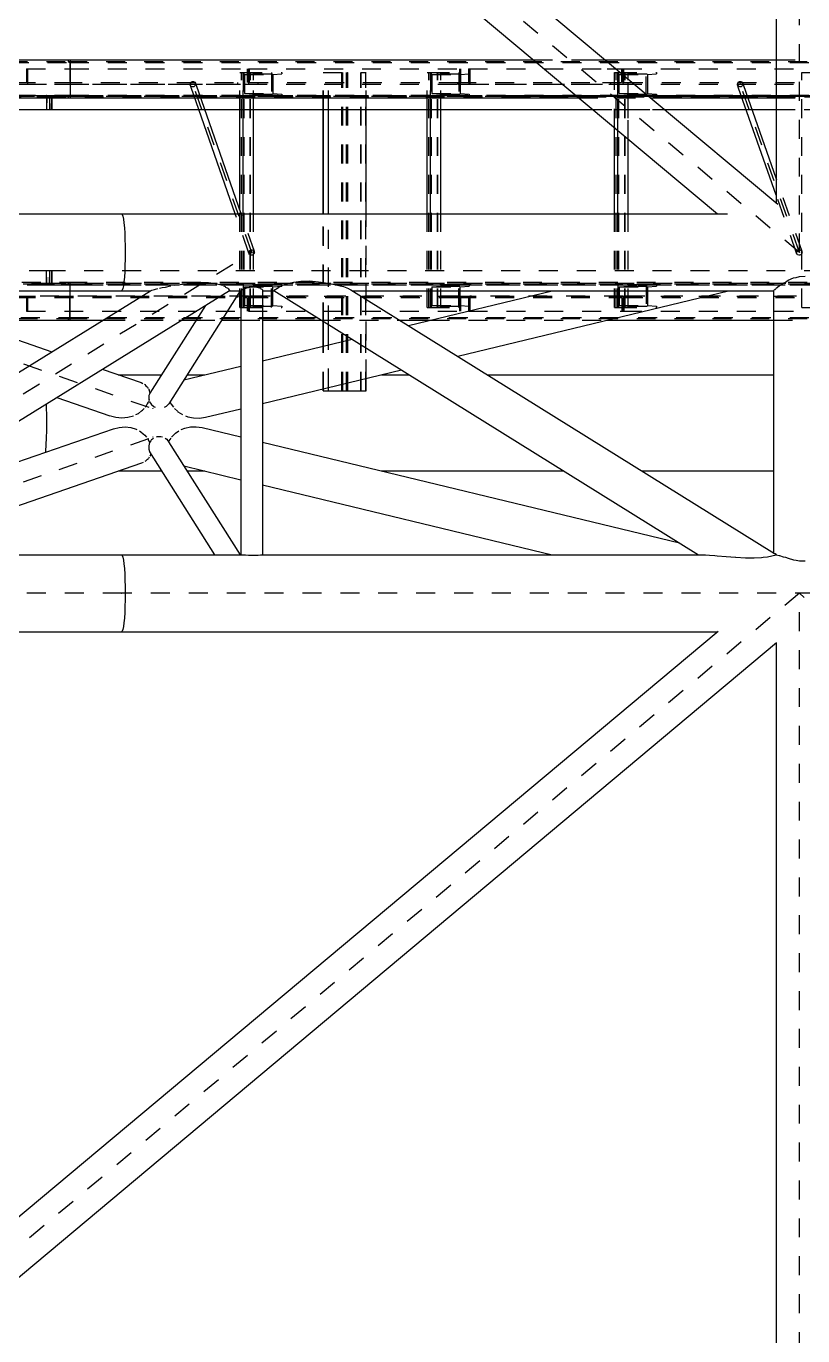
# Model space of a CAD drawing. Header units: millimetres. Extents: x 149919 to 150445, y 136651 to 136866.
# Drawn here: x 150389.47 to 150393.57, y 136819.35 to 136826.27 of the extents above; entities that cross this region are included whole.
import ezdxf

# ---------------------------------------------------------------- set-up
doc = ezdxf.new("R2010")
doc.units = ezdxf.units.MM
doc.header["$LTSCALE"] = 0.25
for name, pattern in [('CENTER', [50.8, 31.75, -6.35, 6.35, -6.35]), ('XKITLINE00', [0]), ('XKITLINE02', [4, 2, -2]), ('XKITLINE03', [6, 3, -1, 1, -1])]:
    doc.linetypes.add(name, pattern=pattern)

# ---------------------------------------------------------------- blocks, each defined once
blk = doc.blocks.new('çatıı')
at = {"color": 8, "linetype": 'CENTER'}
for p, q in [((25173.61, 17470.27), (23430, 18930.27)), ((25173.61, 17470.27), (25173.61, 18930.27)), ((24593.95, 17470.27), (24832.37, 17387.77)), ((24593.95, 17290.27), (24884.52, 17470.27)), ((24593.95, 17290.27), (24832.37, 17372.77)), ((25173.61, 17290.27), (23430, 15830.27)), ((24815.87, 17290.27), (23430, 17290.27)), ((26261.35, 17290.27), (24815.88, 17290.27)), ((26903.05, 15830.27), (25173.61, 17290.27)), ((25173.61, 15830.27), (25173.61, 17290.27))]:
    blk.add_line(p, q, dxfattribs=at)
at = {"color": 8, "linetype": 'XKITLINE00'}
for p, q in [((25161.43, 18904.19), (25161.43, 17496.36)), ((24320.78, 18200.27), (25162.2, 17495.72)), ((24301.8, 18184.39), (25130.39, 17490.57)), ((23551.69, 17490.57), (24815.88, 17490.57)), ((24815.88, 17490.57), (24816.2, 17490.27)), ((24815.88, 17490.57), (24816.2, 17490.27)), ((24815.88, 17490.57), (25135.65, 17490.57)), ((24816.2, 17490.27), (24816.51, 17489.35)), ((24816.2, 17490.27), (24816.51, 17489.35)), ((24816.51, 17489.35), (24816.81, 17487.86)), ((24816.81, 17487.86), (24817.07, 17485.83)), ((24817.07, 17485.83), (24817.3, 17483.32)), ((24817.3, 17483.32), (24817.48, 17480.42)), ((24817.48, 17480.42), (24817.62, 17477.22)), ((24817.62, 17477.22), (24817.7, 17473.8)), ((24817.7, 17473.8), (24817.73, 17470.27)), ((24817.7, 17466.75), (24817.62, 17463.33)), ((24817.73, 17470.27), (24817.7, 17466.75)), ((24817.48, 17460.12), (24817.3, 17457.23)), ((24817.62, 17463.33), (24817.48, 17460.12)), ((24816.81, 17452.69), (24816.51, 17451.2)), ((24817.07, 17454.72), (24816.81, 17452.69)), ((24817.3, 17457.23), (24817.07, 17454.72)), ((24835.83, 17451.35), (24837.22, 17451.67)), ((24837.22, 17451.67), (24838.94, 17451.96)), ((24838.94, 17451.96), (24841.68, 17452.56)), ((24841.68, 17452.56), (24841.82, 17452.59)), ((24843.7, 17452.89), (24846.73, 17453.39)), ((24846.73, 17453.39), (24850.33, 17453.77)), ((24850.33, 17453.77), (24851.98, 17454.01)), ((24851.98, 17454.01), (24857.13, 17454.37)), ((24857.13, 17454.37), (24861.67, 17454.29)), ((24861.67, 17454.29), (24865.34, 17453.77)), ((24865.34, 17453.77), (24868.43, 17453.13)), ((24868.43, 17453.13), (24868.98, 17452.89)), ((24869.68, 17452.59), (24870.52, 17452.22)), ((24870.52, 17452.22), (24870.76, 17451.96)), ((24870.76, 17451.96), (24871.99, 17451.4)), ((24881.17, 17451.35), (24882.76, 17451.8)), ((24882.76, 17451.8), (24884.52, 17452.03)), ((24884.52, 17452.03), (24886.28, 17452.02)), ((24886.28, 17452.02), (24887.87, 17451.78)), ((24887.87, 17451.78), (24889.13, 17451.32)), ((24897.68, 17451.1), (24898.82, 17451.98)), ((24898.82, 17451.98), (24900.35, 17452.57)), ((24900.35, 17452.57), (24900.82, 17452.94)), ((24900.82, 17452.94), (24903.35, 17453.92)), ((24903.35, 17453.92), (24906.52, 17454.58)), ((24906.52, 17454.58), (24906.69, 17454.64)), ((24906.69, 17454.64), (24910.5, 17455.16)), ((24910.5, 17455.16), (24914.96, 17455.21)), ((24914.96, 17455.21), (24919.87, 17454.79)), ((24919.87, 17454.79), (24921.13, 17454.58)), ((24921.13, 17454.58), (24924.69, 17454.11)), ((24924.69, 17454.11), (24929.17, 17453.18)), ((24929.17, 17453.18), (24931.27, 17452.57)), ((24931.27, 17452.57), (24932.92, 17452.18)), ((24932.92, 17452.18), (24935.59, 17451.24)), ((25161.31, 17451.33), (25162.94, 17452.53)), ((25162.94, 17452.53), (25163.02, 17452.57)), ((25163.02, 17452.57), (25165.1, 17454.04)), ((25165.1, 17454.04), (25166.21, 17454.58)), ((25166.21, 17454.58), (25167.69, 17455.55)), ((25167.69, 17455.55), (25170.57, 17456.76)), ((25170.57, 17456.76), (25171.96, 17457.07)), ((25171.96, 17457.07), (25173.61, 17457.56)), ((25173.61, 17457.56), (25176.65, 17457.68)), ((24599.65, 17449.97), (24815.88, 17449.97)), ((24605.99, 17310.57), (24831.09, 17450.02)), ((24647.44, 17310.57), (24872.8, 17450.18)), ((24686.1, 17449.97), (24779.08, 17417.8)), ((24815.88, 17449.97), (24816.2, 17450.28)), ((24815.88, 17449.97), (24816.2, 17450.28)), ((24815.88, 17449.97), (24831.02, 17449.97)), ((24816.51, 17451.2), (24816.2, 17450.28)), ((24816.51, 17451.2), (24816.2, 17450.28)), ((24831.09, 17450.02), (24831.16, 17450.03)), ((24831.16, 17450.03), (24831.6, 17450.26)), ((24831.9, 17450.37), (24833.26, 17450.7)), ((24833.26, 17450.7), (24833.79, 17450.87)), ((24833.79, 17450.87), (24834.91, 17451.13)), ((24878.43, 17449.97), (24840.73, 17390.33)), ((24871.99, 17451.4), (24872.03, 17451.35)), ((24872.17, 17451.13), (24872.46, 17450.7)), ((24872.46, 17450.7), (24872.64, 17450.63)), ((24872.47, 17449.97), (24878.82, 17449.97)), ((24872.64, 17450.63), (24872.73, 17450.37)), ((24872.77, 17450.26), (24872.8, 17450.18)), ((24878.82, 17450.15), (24878.95, 17450.22)), ((24878.82, 17450.15), (24878.82, 17310.57)), ((24879.1, 17450.46), (24878.95, 17450.22)), ((24879.1, 17450.46), (24879.91, 17450.89)), ((24879.91, 17450.89), (24880.69, 17451.12)), ((24880.69, 17451.12), (24881.17, 17451.35)), ((24889.13, 17451.32), (24889.38, 17451.12)), ((24889.38, 17451.12), (24889.94, 17450.86)), ((24889.94, 17450.86), (24890.22, 17450.43)), ((24890.22, 17450.43), (24890.22, 17310.57)), ((24890.22, 17449.97), (24896.47, 17449.97)), ((24896.29, 17450.09), (24896.65, 17450.21)), ((24896.29, 17450.09), (25120.36, 17310.57)), ((24896.61, 17450.45), (24897.53, 17451.05)), ((24896.61, 17450.45), (24896.65, 17450.21)), ((24897.53, 17451.05), (24897.68, 17451.1)), ((24935.59, 17451.24), (24935.85, 17451.1)), ((24935.85, 17451.1), (24936.79, 17450.58)), ((24936.79, 17450.58), (25160.45, 17311.33)), ((24937.77, 17449.97), (25159.96, 17449.97)), ((24967.21, 17431.64), (25043.05, 17449.97)), ((24993.28, 17415.41), (25136.24, 17449.97)), ((25159.96, 17450.05), (25160.18, 17450.21)), ((25159.96, 17450.05), (25159.96, 17311.63)), ((25160.3, 17450.47), (25160.18, 17450.21)), ((25160.3, 17450.47), (25161.13, 17451.1)), ((25161.31, 17451.33), (25161.13, 17451.1)), ((24860.1, 17442.31), (24830.77, 17395.91)), ((24890.22, 17413.03), (24937.47, 17424.45)), ((24848.74, 17403), (24878.82, 17410.27)), ((24805.68, 17408.6), (24826.16, 17401.51)), ((24814.13, 17405.67), (24836.94, 17405.67)), ((24850.43, 17405.67), (24859.81, 17405.67)), ((24890.22, 17390.5), (24963.53, 17408.22)), ((24953, 17405.67), (24967.62, 17405.67)), ((25008.92, 17405.67), (25159.96, 17405.67)), ((24826.16, 17401.51), (24827.1, 17401.03)), ((24827.86, 17400.65), (24828.12, 17400.52)), ((24828.12, 17400.52), (24828.73, 17399.88)), ((24828.73, 17399.88), (24829.54, 17399.15)), ((24829.54, 17399.15), (24829.87, 17398.5)), ((24830.11, 17398.03), (24830.4, 17397.45)), ((24830.4, 17397.45), (24830.42, 17397.1)), ((24830.42, 17397.1), (24830.72, 17395.78)), ((24775.98, 17390.2), (24776.06, 17388.12)), ((24781.68, 17393.73), (24809.64, 17384.05)), ((24829.39, 17390.38), (24828.66, 17388.95)), ((24829.88, 17391.11), (24829.39, 17390.38)), ((24830.02, 17391.56), (24829.88, 17391.11)), ((24830.31, 17392.47), (24830.21, 17392.15)), ((24830.26, 17393.35), (24830.23, 17393)), ((24830.23, 17393), (24830.34, 17392.37)), ((24830.3, 17394.63), (24830.26, 17393.35)), ((24830.61, 17395.46), (24830.3, 17394.63)), ((24830.34, 17392.37), (24830.41, 17392.14)), ((24830.75, 17395.87), (24830.61, 17395.46)), ((24830.61, 17391.5), (24830.67, 17391.31)), ((24830.67, 17391.31), (24831.48, 17390.16)), ((24830.77, 17395.91), (24830.75, 17395.87)), ((24831.48, 17390.16), (24831.65, 17389.89)), ((24831.65, 17389.89), (24833.02, 17388.75)), ((24840.57, 17390.16), (24839.62, 17389.08)), ((24840.73, 17390.33), (24840.57, 17390.16)), ((24841.34, 17391.3), (24841.97, 17390.2)), ((24841.97, 17390.2), (24842.01, 17390.15)), ((24842.01, 17390.15), (24843.22, 17388.48)), ((24776.06, 17388.12), (24776.14, 17384.25)), ((24776.14, 17384.25), (24776.17, 17380.27)), ((24809.92, 17383.98), (24812.76, 17383.24)), ((24812.76, 17383.24), (24815.98, 17382.96)), ((24815.98, 17382.96), (24819.16, 17383.22)), ((24819.16, 17383.22), (24822.12, 17384.01)), ((24823.4, 17384.64), (24824.73, 17385.3)), ((24824.73, 17385.3), (24826.36, 17386.6)), ((24826.36, 17386.6), (24826.9, 17386.99)), ((24827.69, 17387.86), (24826.9, 17386.99)), ((24828.66, 17388.95), (24828.26, 17388.5)), ((24833.02, 17388.75), (24833.66, 17388.48)), ((24838.57, 17388.48), (24839.62, 17389.08)), ((24843.81, 17387.8), (24845.44, 17386.36)), ((24845.44, 17386.36), (24845.61, 17386.18)), ((24845.61, 17386.18), (24847.97, 17384.6)), ((24849.65, 17383.92), (24850.74, 17383.47)), ((24850.74, 17383.47), (24853.8, 17382.85)), ((24853.8, 17382.85), (24856.98, 17382.76)), ((24856.98, 17382.76), (24860.13, 17383.22)), ((24860.13, 17383.22), (24878.82, 17387.74)), ((24683.26, 17332.77), (24811.52, 17377.15)), ((24776.14, 17376.3), (24776.06, 17372.43)), ((24776.17, 17380.27), (24776.14, 17376.3)), ((24811.52, 17377.15), (24814.56, 17377.88)), ((24814.56, 17377.88), (24817.69, 17378.09)), ((24817.69, 17378.09), (24820.75, 17377.75)), ((24820.75, 17377.75), (24823.6, 17376.88)), ((24823.6, 17376.88), (24823.95, 17376.69)), ((24825.25, 17375.98), (24826.08, 17375.53)), ((24826.08, 17375.53), (24827.27, 17374.48)), ((24844.33, 17374.86), (24846.02, 17376.02)), ((24847.25, 17376.7), (24849.29, 17377.55)), ((24849.29, 17377.55), (24852.24, 17378.17)), ((24852.24, 17378.17), (24855.3, 17378.24)), ((24855.3, 17378.24), (24858.33, 17377.76)), ((24858.33, 17377.76), (24878.82, 17372.81)), ((24775.92, 17368.74), (24775.73, 17365.35)), ((24776.06, 17372.43), (24775.92, 17368.74)), ((24827.27, 17374.48), (24828.15, 17373.79)), ((24828.15, 17373.79), (24828.94, 17372.8)), ((24829.49, 17372.12), (24829.77, 17371.77)), ((24829.77, 17371.77), (24830.26, 17370.67)), ((24830.61, 17369.94), (24830.2, 17368.09)), ((24830.26, 17370.67), (24830.64, 17370.01)), ((24830.62, 17369.97), (24830.61, 17369.94)), ((24830.69, 17370.14), (24830.62, 17369.97)), ((24831.26, 17370.86), (24830.69, 17370.14)), ((24831.67, 17371.4), (24831.26, 17370.86)), ((24831.67, 17371.4), (24832.72, 17372.16)), ((24834.19, 17372.82), (24834.79, 17373.03)), ((24834.79, 17373.03), (24836.56, 17373.08)), ((24836.56, 17373.08), (24837.47, 17372.82)), ((24838.88, 17372.16), (24839.65, 17371.64)), ((24839.65, 17371.64), (24840.24, 17370.86)), ((24840.24, 17370.86), (24840.55, 17370.44)), ((24840.55, 17370.44), (24840.69, 17370.26)), ((24840.83, 17370.83), (24840.59, 17370.39)), ((24840.69, 17370.26), (24878.41, 17310.57)), ((24841.76, 17372.17), (24840.83, 17370.83)), ((24842.31, 17372.98), (24842.2, 17372.81)), ((24842.31, 17372.98), (24844.15, 17374.67)), ((24844.33, 17374.86), (24844.15, 17374.67)), ((24890.22, 17370.05), (25110.28, 17316.85)), ((24775.73, 17365.35), (24775.68, 17364.75)), ((24830.46, 17362.1), (24830.12, 17361.51)), ((24830.22, 17367.31), (24830.19, 17366.37)), ((24830.19, 17366.37), (24830.53, 17365.17)), ((24830.2, 17368.09), (24830.22, 17367.31)), ((24830.53, 17365.17), (24830.57, 17364.98)), ((24830.57, 17364.98), (24864.96, 17310.57)), ((24831.1, 17363.21), (24830.75, 17362.61)), ((24831.19, 17363.86), (24831.1, 17363.21)), ((24831.22, 17363.96), (24831.19, 17363.86)), ((24686.1, 17310.57), (24826.61, 17359.2)), ((24814.13, 17354.87), (24836.96, 17354.87)), ((24826.61, 17359.2), (24827.36, 17359.55)), ((24828.25, 17359.98), (24828.64, 17360.17)), ((24828.64, 17360.17), (24829.54, 17361.02)), ((24829.54, 17361.02), (24830.12, 17361.51)), ((24848.71, 17357.56), (24878.82, 17350.28)), ((24850.41, 17354.87), (24859.81, 17354.87)), ((24953, 17354.87), (25049.21, 17354.87)), ((25090.5, 17354.87), (25159.96, 17354.87)), ((24890.22, 17347.52), (25043.05, 17310.57)), ((24644.83, 17310.57), (24815.87, 17310.57)), ((24815.87, 17310.57), (24816.2, 17310.27)), ((24815.87, 17310.57), (24816.2, 17310.27)), ((24815.87, 17310.57), (24881.15, 17310.57)), ((24816.2, 17310.27), (24816.51, 17309.35)), ((24816.2, 17310.27), (24816.51, 17309.35)), ((24816.51, 17309.35), (24816.8, 17307.86)), ((24816.8, 17307.86), (24817.07, 17305.83)), ((24880.17, 17310.57), (24880.7, 17310.62)), ((24880.66, 17310.57), (24880.93, 17310.6)), ((24880.7, 17310.62), (24881.17, 17310.57)), ((24881.17, 17310.57), (24882.76, 17310.48)), ((24882.76, 17310.48), (24884.52, 17310.42)), ((24884.52, 17310.42), (24886.28, 17310.43)), ((24886.28, 17310.43), (24887.87, 17310.48)), ((24887.87, 17310.48), (24889.13, 17310.58)), ((24889.13, 17310.58), (24889.39, 17310.62)), ((24889.13, 17310.57), (25124.06, 17310.57)), ((24889.39, 17310.62), (24889.72, 17310.57)), ((25122.84, 17310.57), (25123.09, 17310.61)), ((25123.09, 17310.61), (25123.33, 17310.62)), ((25123.33, 17310.62), (25126.15, 17310.43)), ((25126.15, 17310.43), (25128.9, 17310.3)), ((25128.9, 17310.3), (25130.16, 17310.14)), ((25130.16, 17310.14), (25135.02, 17309.68)), ((25135.02, 17309.68), (25139.81, 17309.36)), ((25139.81, 17309.36), (25140.05, 17309.34)), ((25140.05, 17309.34), (25145.2, 17309.02)), ((25145.2, 17309.02), (25149.82, 17308.98)), ((25149.82, 17308.98), (25153.66, 17309.23)), ((25153.66, 17309.23), (25154.41, 17309.36)), ((25154.41, 17309.36), (25156.81, 17309.58)), ((25156.81, 17309.58), (25159.12, 17310.01)), ((25159.12, 17310.01), (25159.8, 17310.3)), ((25159.8, 17310.3), (25160.66, 17310.38)), ((25160.48, 17311.3), (25160.77, 17311.23)), ((25160.66, 17310.38), (25161.41, 17310.57)), ((25160.77, 17311.23), (25161.19, 17310.78)), ((25161.28, 17310.69), (25161.31, 17310.65)), ((25161.31, 17310.65), (25161.42, 17310.56)), ((25161.42, 17310.56), (25162.94, 17310.3)), ((25162.94, 17310.3), (25163.04, 17310.29)), ((25163.04, 17310.29), (25165.1, 17309.6)), ((25165.1, 17309.6), (25166.24, 17309.34)), ((25166.24, 17309.34), (25167.69, 17308.76)), ((25167.69, 17308.76), (25170.57, 17308.01)), ((25170.57, 17308.01), (25171.99, 17307.81)), ((25171.99, 17307.81), (25173.61, 17307.47)), ((25173.61, 17307.47), (25176.65, 17307.38)), ((24817.07, 17305.83), (24817.3, 17303.32)), ((24817.3, 17303.32), (24817.48, 17300.42)), ((24817.48, 17300.42), (24817.62, 17297.22)), ((24817.62, 17297.22), (24817.7, 17293.8)), ((24817.7, 17293.8), (24817.73, 17290.27)), ((24817.7, 17286.75), (24817.62, 17283.33)), ((24817.73, 17290.27), (24817.7, 17286.75)), ((24817.48, 17280.12), (24817.3, 17277.23)), ((24817.62, 17283.33), (24817.48, 17280.12)), ((24816.8, 17272.69), (24816.51, 17271.2)), ((24817.07, 17274.72), (24816.8, 17272.69)), ((24817.3, 17277.23), (24817.07, 17274.72)), ((23506.2, 15909.97), (25130.69, 17270.22)), ((23551.69, 17269.97), (24815.87, 17269.97)), ((24815.87, 17269.97), (24816.2, 17270.28)), ((24815.87, 17269.97), (24816.2, 17270.28)), ((24815.87, 17269.97), (25130.39, 17269.97)), ((24816.51, 17271.2), (24816.2, 17270.28)), ((24816.51, 17271.2), (24816.2, 17270.28)), ((23506.2, 15878.19), (25161.49, 17264.24)), ((25161.43, 17264.19), (25161.43, 15856.36))]:
    blk.add_line(p, q, dxfattribs=at)
at = {"color": 116, "linetype": 'XKITLINE02', "true_color": 0x136734}
for p, q in [((23616.13, 17571.02), (24787.73, 17571.02)), ((23616.82, 17570.49), (24788.53, 17570.49)), ((24787.73, 17571.87), (24787.73, 17571.02)), ((24787.73, 17571.87), (24787.73, 17571.02)), ((24787.73, 17571.87), (24788.63, 17571.87)), ((24787.73, 17571.02), (24788.53, 17570.49)), ((24787.73, 17571.02), (24788.53, 17570.49)), ((24787.73, 17571.02), (26149.07, 17571.02)), ((24788.53, 17570.49), (24788.53, 17553.26)), ((24788.53, 17570.49), (24788.53, 17553.26)), ((24788.53, 17570.49), (26149.57, 17570.49)), ((25033.3, 17571.87), (25071.25, 17571.87)), ((25063.01, 17571.87), (25071.25, 17571.87)), ((25161.43, 17571.87), (25185.79, 17571.87)), ((24765.64, 17567.16), (24765.64, 17559.96)), ((24765.64, 17567.16), (24788.63, 17567.16)), ((24766.21, 17567.16), (24766.21, 17559.16)), ((24788.53, 17567.16), (24882.79, 17567.16)), ((24878.29, 17565.17), (24885.51, 17565.17)), ((24878.29, 17545.67), (24878.29, 17565.17)), ((24879.14, 17441.17), (24879.14, 17565.17)), ((24880.07, 17545.67), (24880.07, 17565.17)), ((24880.07, 17565.17), (24900.41, 17565.17)), ((24880.07, 17565.17), (24880.07, 17553.17)), ((24880.61, 17441.17), (24880.61, 17565.17)), ((24880.77, 17564.11), (24885.51, 17564.49)), ((24880.77, 17564.11), (24895.66, 17564.11)), ((24880.77, 17564.11), (24880.77, 17554.24)), ((24882.22, 17567.16), (24882.22, 17559.96)), ((24882.77, 17567.16), (24994.74, 17567.16)), ((24882.77, 17567.16), (24882.77, 17559.16)), ((24882.79, 17567.16), (24882.79, 17559.16)), ((24883.26, 17567.16), (24883.26, 17559.96)), ((24883.72, 17441.17), (24883.72, 17565.17)), ((24883.83, 17441.17), (24883.83, 17565.17)), ((24885.41, 17441.17), (24885.41, 17565.17)), ((24885.51, 17545.67), (24885.51, 17565.17)), ((24885.51, 17565.17), (24885.51, 17564.49)), ((24885.51, 17564.49), (24900.41, 17564.49)), ((24894.97, 17565.17), (24894.97, 17553.17)), ((24895.66, 17564.11), (24900.41, 17564.49)), ((24895.66, 17564.11), (24895.66, 17554.24)), ((24900.41, 17565.17), (24900.41, 17564.49)), ((24922.32, 17545.67), (24922.32, 17565.17)), ((24922.32, 17565.17), (24944.93, 17565.17)), ((24922.47, 17545.67), (24922.47, 17565.17)), ((24925, 17545.67), (24925, 17565.17)), ((24925.15, 17545.67), (24925.15, 17565.17)), ((24932.04, 17397.18), (24932.04, 17565.17)), ((24932.68, 17397.18), (24932.68, 17565.17)), ((24934.57, 17397.18), (24934.57, 17565.17)), ((24935.21, 17397.18), (24935.21, 17565.17)), ((24942.1, 17397.18), (24942.1, 17565.17)), ((24942.25, 17397.18), (24942.25, 17565.17)), ((24944.78, 17397.18), (24944.78, 17565.17)), ((24944.93, 17545.67), (24944.93, 17565.17)), ((24977.17, 17565.17), (24984.4, 17565.17)), ((24977.17, 17545.67), (24977.17, 17565.17)), ((24978.02, 17441.17), (24978.02, 17565.17)), ((24978.96, 17565.17), (24999.29, 17565.17)), ((24978.96, 17565.17), (24978.96, 17553.17)), ((24978.96, 17545.67), (24978.96, 17565.17)), ((24979.49, 17441.17), (24979.49, 17565.17)), ((24979.65, 17564.11), (24984.4, 17564.49)), ((24979.65, 17564.11), (24994.55, 17564.11)), ((24979.65, 17564.11), (24979.65, 17554.24)), ((24982.61, 17441.17), (24982.61, 17565.17)), ((24982.71, 17441.17), (24982.71, 17565.17)), ((24984.29, 17441.17), (24984.29, 17565.17)), ((24984.4, 17565.17), (24984.4, 17564.49)), ((24984.4, 17545.67), (24984.4, 17565.17)), ((24984.4, 17564.49), (24999.29, 17564.49)), ((24993.86, 17565.17), (24993.86, 17553.17)), ((24994.25, 17567.16), (24994.25, 17559.16)), ((24994.55, 17564.11), (24999.29, 17564.49)), ((24994.55, 17564.11), (24994.55, 17554.24)), ((24994.74, 17567.16), (24994.74, 17559.96)), ((24999, 17567.16), (24999, 17559.96)), ((24999, 17567.16), (25072.09, 17567.16)), ((24999.29, 17565.17), (24999.29, 17564.49)), ((24999.65, 17567.16), (24999.65, 17559.16)), ((25072.09, 17567.16), (25080.56, 17567.16)), ((25076.05, 17565.17), (25083.28, 17565.17)), ((25076.05, 17536.07), (25076.05, 17565.17)), ((25076.9, 17441.17), (25076.9, 17565.17)), ((25077.84, 17534.58), (25077.84, 17565.17)), ((25077.84, 17565.17), (25098.18, 17565.17)), ((25077.84, 17553.17), (25077.84, 17565.17)), ((25078.38, 17441.17), (25078.38, 17565.17)), ((25078.53, 17564.11), (25083.28, 17564.49)), ((25078.53, 17564.11), (25093.43, 17564.11)), ((25078.53, 17554.24), (25078.53, 17564.11)), ((25079.9, 17559.96), (25079.9, 17567.16)), ((25080.54, 17567.16), (25182.71, 17567.16)), ((25080.54, 17559.16), (25080.54, 17567.16)), ((25080.56, 17559.16), (25080.56, 17567.16)), ((25081.03, 17559.96), (25081.03, 17567.16)), ((25081.49, 17441.17), (25081.49, 17565.17)), ((25081.59, 17441.17), (25081.59, 17565.17)), ((25083.18, 17441.17), (25083.18, 17565.17)), ((25083.28, 17530.02), (25083.28, 17565.17)), ((25083.28, 17565.17), (25083.28, 17564.49)), ((25083.28, 17564.49), (25098.18, 17564.49)), ((25092.74, 17553.17), (25092.74, 17565.17)), ((25093.43, 17564.11), (25098.18, 17564.49)), ((25093.43, 17564.11), (25093.43, 17554.24)), ((25098.18, 17565.17), (25098.18, 17564.49)), ((25174.94, 17565.17), (25182.16, 17565.17)), ((25174.94, 17441.17), (25174.94, 17565.17)), ((24760.48, 17559.96), (24786.08, 17559.96)), ((24760.48, 17559.16), (24882.79, 17559.16)), ((24784.97, 17559.96), (24882.22, 17559.96)), ((24788.63, 17559.16), (24882.79, 17559.16)), ((24852.4, 17560.05), (24852.03, 17559.4)), ((24852.03, 17559.4), (24852.05, 17558.69)), ((24852.52, 17557.34), (24852.05, 17558.69)), ((24852.05, 17558.69), (24852.46, 17558.1)), ((24852.4, 17560.05), (24853.05, 17560.45)), ((24852.46, 17558.1), (24853.13, 17557.8)), ((24853.05, 17560.45), (24853.82, 17560.52)), ((24853.13, 17557.8), (24853.9, 17557.86)), ((24853.82, 17560.52), (24854.5, 17560.21)), ((24853.9, 17557.86), (24854.56, 17558.27)), ((24854.5, 17560.21), (24854.9, 17559.63)), ((24854.92, 17558.92), (24854.56, 17558.27)), ((24855.31, 17558.45), (24854.9, 17559.63)), ((24854.9, 17559.63), (24854.92, 17558.92)), ((24877.07, 17559.96), (24877.07, 17559.16)), ((24882.77, 17559.16), (24999.17, 17559.16)), ((24883.26, 17559.96), (24999.17, 17559.96)), ((24887.69, 17559.96), (24887.69, 17559.16)), ((24993.09, 17559.96), (24993.09, 17559.16)), ((24993.09, 17559.96), (25073.79, 17559.96)), ((24993.09, 17559.16), (25080.56, 17559.16)), ((24999.17, 17559.96), (24999.17, 17559.16)), ((25069.71, 17559.96), (25079.9, 17559.96)), ((25074, 17559.96), (25074, 17559.16)), ((25074.75, 17559.16), (25080.56, 17559.16)), ((25080.54, 17559.16), (25196.94, 17559.16)), ((25081.03, 17559.96), (25182.71, 17559.96)), ((25085.46, 17559.96), (25085.46, 17559.16)), ((25141.32, 17560.06), (25140.95, 17559.42)), ((25140.95, 17559.42), (25140.97, 17558.7)), ((25141.56, 17557.03), (25140.97, 17558.7)), ((25140.97, 17558.7), (25141.38, 17558.12)), ((25141.32, 17560.06), (25141.98, 17560.47)), ((25141.38, 17558.12), (25142.05, 17557.82)), ((25141.98, 17560.47), (25142.74, 17560.53)), ((25142.05, 17557.82), (25142.82, 17557.88)), ((25142.74, 17560.53), (25143.42, 17560.23)), ((25142.82, 17557.88), (25143.48, 17558.29)), ((25143.42, 17560.23), (25143.82, 17559.65)), ((25143.84, 17558.93), (25143.48, 17558.29)), ((25144.35, 17558.14), (25143.82, 17559.65)), ((25143.82, 17559.65), (25143.84, 17558.93)), ((23610.85, 17553.17), (24777.99, 17553.17)), ((23611.1, 17552.32), (24777.87, 17552.32)), ((23612.61, 17553.17), (24777.99, 17553.17)), ((23612.75, 17552.32), (24777.87, 17552.32)), ((23619.88, 17552.72), (24787.73, 17552.72)), ((23620.35, 17553.26), (24788.53, 17553.26)), ((23702.05, 17551.87), (24788.63, 17551.87)), ((24776.17, 17553.17), (24776.17, 17545.67)), ((24776.17, 17553.17), (24776.17, 17545.67)), ((24776.17, 17553.17), (25182.71, 17553.17)), ((24776.3, 17552.32), (24776.25, 17545.67)), ((24776.38, 17552.32), (24776.3, 17545.67)), ((24776.38, 17552.32), (25182.71, 17552.32)), ((24777.87, 17552.32), (24777.91, 17545.67)), ((24777.99, 17551.87), (24777.99, 17553.17)), ((24778.95, 17551.87), (24778.95, 17552.32)), ((24779.15, 17551.87), (24779.15, 17553.17)), ((24787.73, 17552.72), (24788.53, 17553.26)), ((24787.73, 17552.72), (24788.53, 17553.26)), ((24787.73, 17552.72), (24787.73, 17551.87)), ((24787.73, 17552.72), (24787.73, 17551.87)), ((24787.73, 17552.72), (26149.07, 17552.72)), ((24787.73, 17551.87), (24788.63, 17551.87)), ((24788.53, 17553.26), (26149.57, 17553.26)), ((24854.43, 17551.87), (25060.96, 17551.87)), ((24854.43, 17551.87), (24857.61, 17551.87)), ((24880.07, 17553.17), (24900.41, 17553.17)), ((24880.77, 17554.24), (24895.66, 17554.24)), ((24880.77, 17554.24), (24885.51, 17553.85)), ((24885.51, 17553.85), (24900.41, 17553.85)), ((24885.51, 17553.85), (24885.51, 17553.17)), ((24895.66, 17554.24), (24900.41, 17553.85)), ((24900.41, 17553.85), (24900.41, 17553.17)), ((24978.96, 17553.17), (24999.29, 17553.17)), ((24979.65, 17554.24), (24994.55, 17554.24)), ((24979.65, 17554.24), (24984.4, 17553.85)), ((24984.4, 17553.85), (24999.29, 17553.85)), ((24984.4, 17553.85), (24984.4, 17553.17)), ((24994.55, 17554.24), (24999.29, 17553.85)), ((24999.29, 17553.85), (24999.29, 17553.17)), ((25021.62, 17552.32), (26143.26, 17552.32)), ((25022.41, 17553.17), (26143.36, 17553.17)), ((25057.18, 17551.87), (25095.13, 17551.87)), ((25077.84, 17553.17), (25098.18, 17553.17)), ((25078.53, 17554.24), (25093.43, 17554.24)), ((25078.53, 17554.24), (25083.28, 17553.85)), ((25083.28, 17553.85), (25098.18, 17553.85)), ((25083.28, 17553.85), (25083.28, 17553.17)), ((25093.43, 17554.24), (25098.18, 17553.85)), ((25098.18, 17553.85), (25098.18, 17553.17)), ((25143.37, 17551.87), (25146.55, 17551.87)), ((25161.43, 17551.87), (25185.79, 17551.87)), ((24776.17, 17545.67), (26141.93, 17545.67)), ((24776.17, 17545.67), (24777.99, 17545.67)), ((24856.6, 17545.67), (24859.78, 17545.67)), ((25064.59, 17545.67), (25102.54, 17545.67)), ((25145.55, 17545.67), (25148.73, 17545.67)), ((25161.43, 17545.67), (25185.79, 17545.67)), ((25175.03, 17470.75), (25161.43, 17509.5)), ((25172.18, 17469.8), (25161.43, 17500.45)), ((24883.09, 17469.8), (24875.84, 17490.57)), ((24878.29, 17441.17), (24878.29, 17492.67)), ((24885.94, 17470.75), (24879.02, 17490.57)), ((24880.07, 17441.17), (24880.07, 17490.57)), ((24885.51, 17441.17), (24885.51, 17490.57)), ((24922.32, 17433.88), (24922.32, 17490.57)), ((24922.47, 17433.79), (24922.47, 17490.57)), ((24925, 17432.21), (24925, 17490.57)), ((24925.15, 17432.12), (24925.15, 17490.57)), ((24944.93, 17403.72), (24944.93, 17490.57)), ((24977.17, 17441.17), (24977.17, 17490.57)), ((24978.96, 17441.17), (24978.96, 17490.57)), ((24984.4, 17441.17), (24984.4, 17490.57)), ((25076.05, 17441.17), (25076.05, 17490.57)), ((25077.84, 17441.17), (25077.84, 17490.57)), ((25083.28, 17441.17), (25083.28, 17490.57)), ((24883.44, 17471.16), (24883.07, 17470.52)), ((24883.09, 17469.8), (24883.07, 17470.52)), ((24883.09, 17469.8), (24883.5, 17469.22)), ((24883.44, 17471.16), (24884.09, 17471.57)), ((24883.5, 17469.22), (24884.17, 17468.92)), ((24884.09, 17471.57), (24884.86, 17471.63)), ((24884.17, 17468.92), (24884.94, 17468.98)), ((24884.86, 17471.63), (24885.54, 17471.33)), ((24884.94, 17468.98), (24885.6, 17469.39)), ((24885.54, 17471.33), (24885.94, 17470.75)), ((24885.96, 17470.03), (24885.6, 17469.39)), ((24885.96, 17470.03), (24885.94, 17470.75)), ((25172.53, 17471.16), (25172.16, 17470.52)), ((25172.16, 17470.52), (25172.18, 17469.8)), ((25172.59, 17469.22), (25172.18, 17469.8)), ((25172.53, 17471.16), (25173.18, 17471.57)), ((25172.59, 17469.22), (25173.26, 17468.92)), ((25173.18, 17471.57), (25173.95, 17471.63)), ((25173.26, 17468.92), (25174.03, 17468.98)), ((25173.95, 17471.63), (25174.63, 17471.33)), ((25174.03, 17468.98), (25174.69, 17469.39)), ((25174.63, 17471.33), (25175.03, 17470.75)), ((25175.05, 17470.03), (25174.69, 17469.39)), ((25175.05, 17470.03), (25175.03, 17470.75)), ((23627.02, 17460.67), (24777.99, 17460.67)), ((24776.17, 17460.67), (24776.25, 17460.67)), ((24776.17, 17453.17), (24776.17, 17460.67)), ((24776.17, 17460.67), (26143.36, 17460.67)), ((24776.17, 17453.17), (24776.17, 17460.67)), ((24776.3, 17454.02), (24776.25, 17460.67)), ((24776.38, 17454.02), (24776.3, 17460.67)), ((24777.87, 17454.02), (24777.91, 17460.67)), ((24777.91, 17460.67), (24777.99, 17460.67)), ((24777.99, 17453.17), (24777.99, 17460.67)), ((24778.95, 17454.02), (24779.03, 17460.67)), ((24779.15, 17453.17), (24779.15, 17460.67)), ((23628.3, 17454.02), (24777.87, 17454.02)), ((23628.32, 17453.17), (24777.99, 17453.17)), ((24663.16, 17454.47), (24788.63, 17454.47)), ((24663.98, 17453.62), (24787.73, 17453.62)), ((24666.06, 17453.09), (24788.53, 17453.09)), ((24776.17, 17453.17), (26143.36, 17453.17)), ((24776.38, 17454.02), (26143.16, 17454.02)), ((24787.73, 17454.47), (24787.73, 17453.62)), ((24787.73, 17454.47), (26152.7, 17454.47)), ((24787.73, 17454.47), (24787.73, 17453.62)), ((24787.73, 17453.62), (24788.53, 17453.09)), ((24787.73, 17453.62), (26150.7, 17453.62)), ((24787.73, 17453.62), (24788.53, 17453.09)), ((24788.53, 17435.86), (24788.53, 17453.09)), ((24788.53, 17453.09), (26151.14, 17453.09)), ((24788.53, 17435.86), (24788.53, 17453.09)), ((24788.63, 17449.97), (24788.63, 17454.47)), ((24788.63, 17449.97), (24788.63, 17454.47)), ((24880.07, 17453.17), (24900.41, 17453.17)), ((24880.07, 17453.17), (24880.07, 17441.17)), ((24880.77, 17452.11), (24885.51, 17452.49)), ((24880.77, 17452.11), (24895.66, 17452.11)), ((24880.77, 17452.11), (24880.77, 17442.24)), ((24885.51, 17453.17), (24885.51, 17452.49)), ((24885.51, 17452.49), (24900.41, 17452.49)), ((24894.97, 17441.17), (24894.97, 17453.17)), ((24895.66, 17452.11), (24900.41, 17452.49)), ((24895.66, 17442.24), (24895.66, 17452.11)), ((24900.41, 17453.17), (24900.41, 17452.49)), ((24978.96, 17453.17), (24999.29, 17453.17)), ((24978.96, 17441.17), (24978.96, 17453.17)), ((24979.65, 17452.11), (24984.4, 17452.49)), ((24979.65, 17452.11), (24994.55, 17452.11)), ((24979.65, 17452.11), (24979.65, 17442.24)), ((24984.4, 17453.17), (24984.4, 17452.49)), ((24984.4, 17452.49), (24999.29, 17452.49)), ((24993.86, 17441.17), (24993.86, 17453.17)), ((24994.55, 17452.11), (24999.29, 17452.49)), ((24994.55, 17442.24), (24994.55, 17452.11)), ((24999.29, 17453.17), (24999.29, 17452.49)), ((25077.84, 17453.17), (25098.18, 17453.17)), ((25077.84, 17453.17), (25077.84, 17441.17)), ((25078.53, 17452.11), (25083.28, 17452.49)), ((25078.53, 17452.11), (25093.43, 17452.11)), ((25078.53, 17452.11), (25078.53, 17442.24)), ((25083.28, 17453.17), (25083.28, 17452.49)), ((25083.28, 17452.49), (25098.18, 17452.49)), ((25092.74, 17453.17), (25092.74, 17441.17)), ((25093.43, 17452.11), (25098.18, 17452.49)), ((25093.43, 17452.11), (25093.43, 17442.24)), ((25098.18, 17453.17), (25098.18, 17452.49)), ((24760.48, 17447.19), (24882.79, 17447.19)), ((24760.48, 17446.39), (24882.22, 17446.39)), ((24765.64, 17446.39), (24765.64, 17439.19)), ((24766.21, 17447.19), (24766.21, 17439.19)), ((24877.07, 17447.19), (24877.07, 17446.39)), ((24882.22, 17446.39), (24882.22, 17439.19)), ((24882.77, 17447.19), (24999.17, 17447.19)), ((24882.77, 17447.19), (24882.77, 17439.19)), ((24882.79, 17447.19), (24882.79, 17439.19)), ((24883.26, 17446.39), (24999.17, 17446.39)), ((24883.26, 17446.39), (24883.26, 17439.19)), ((24887.69, 17447.19), (24887.69, 17446.39)), ((24993.09, 17447.19), (25080.56, 17447.19)), ((24993.09, 17447.19), (24993.09, 17446.39)), ((24993.09, 17446.39), (25079.9, 17446.39)), ((24994.25, 17447.19), (24994.25, 17439.19)), ((24994.74, 17446.39), (24994.74, 17439.19)), ((24999, 17446.39), (24999, 17439.19)), ((24999.17, 17447.19), (24999.17, 17446.39)), ((24999.65, 17447.19), (24999.65, 17439.19)), ((25074, 17447.19), (25074, 17446.39)), ((25079.9, 17446.39), (25079.9, 17439.19)), ((25080.54, 17447.19), (25196.94, 17447.19)), ((25080.54, 17447.19), (25080.54, 17439.19)), ((25080.56, 17447.19), (25080.56, 17439.19)), ((25081.03, 17446.39), (25196.94, 17446.39)), ((25081.03, 17446.39), (25081.03, 17439.19)), ((25085.46, 17447.19), (25085.46, 17446.39)), ((24765.64, 17439.19), (24882.79, 17439.19)), ((24878.29, 17441.17), (24885.51, 17441.17)), ((24880.07, 17441.17), (24900.41, 17441.17)), ((24880.77, 17442.24), (24895.66, 17442.24)), ((24880.77, 17442.24), (24885.51, 17441.85)), ((24882.77, 17439.19), (24994.74, 17439.19)), ((24885.51, 17441.85), (24900.41, 17441.85)), ((24885.51, 17441.85), (24885.51, 17441.17)), ((24895.66, 17442.24), (24900.41, 17441.85)), ((24900.41, 17441.85), (24900.41, 17441.17)), ((24977.17, 17441.17), (24984.4, 17441.17)), ((24978.96, 17441.17), (24999.29, 17441.17)), ((24979.65, 17442.24), (24994.55, 17442.24)), ((24979.65, 17442.24), (24984.4, 17441.85)), ((24984.4, 17441.85), (24999.29, 17441.85)), ((24984.4, 17441.85), (24984.4, 17441.17)), ((24994.55, 17442.24), (24999.29, 17441.85)), ((24999, 17439.19), (25080.56, 17439.19)), ((24999.29, 17441.85), (24999.29, 17441.17)), ((25076.05, 17441.17), (25083.28, 17441.17)), ((25077.84, 17441.17), (25098.18, 17441.17)), ((25078.53, 17442.24), (25093.43, 17442.24)), ((25078.53, 17442.24), (25083.28, 17441.85)), ((25080.54, 17439.19), (25192.51, 17439.19)), ((25083.28, 17441.85), (25098.18, 17441.85)), ((25083.28, 17441.85), (25083.28, 17441.17)), ((25093.43, 17442.24), (25098.18, 17441.85)), ((25098.18, 17441.85), (25098.18, 17441.17)), ((25174.94, 17441.17), (25182.16, 17441.17)), ((24681.55, 17435.32), (24787.73, 17435.32)), ((24682.61, 17435.86), (24788.53, 17435.86)), ((24787.73, 17435.32), (24788.53, 17435.86)), ((24787.73, 17435.32), (24788.53, 17435.86)), ((24787.73, 17435.32), (24787.73, 17434.47)), ((24787.73, 17435.32), (26131.69, 17435.32)), ((24787.73, 17435.32), (24787.73, 17434.47)), ((24787.73, 17434.47), (24855.15, 17434.47)), ((24787.73, 17434.47), (24788.63, 17434.47)), ((24788.53, 17435.86), (26133.23, 17435.86)), ((24806, 17434.47), (24847.45, 17434.47)), ((24855.15, 17434.47), (24868.63, 17434.47)), ((24878.82, 17434.47), (24890.22, 17434.47)), ((24921.37, 17434.47), (24962.66, 17434.47)), ((24978.94, 17434.47), (25072.13, 17434.47)), ((25159.96, 17434.47), (25187.26, 17434.47)), ((24922.32, 17397.18), (24922.32, 17420.79)), ((24922.47, 17397.18), (24922.47, 17420.82)), ((24925, 17398.9), (24925, 17421.43)), ((24925.15, 17398.94), (24925.15, 17421.47)), ((24922.32, 17397.18), (24925, 17397.18))]:
    blk.add_line(p, q, dxfattribs=at)
at = {"color": 7, "linetype": 'XKITLINE00'}
for p, q in [((23616.61, 17571.87), (24788.63, 17571.87)), ((24788.63, 17571.87), (24788.63, 17551.87)), ((24788.63, 17571.87), (24788.63, 17551.87)), ((24788.63, 17571.87), (25033.3, 17571.87)), ((25071.25, 17571.87), (25161.43, 17571.87)), ((24875.84, 17490.57), (24852.52, 17557.34)), ((24879.02, 17490.57), (24855.31, 17558.45)), ((25161.43, 17500.45), (25141.56, 17557.03)), ((25161.43, 17509.5), (25144.35, 17558.14)), ((24578.02, 17551.87), (24788.63, 17551.87)), ((24777.99, 17545.67), (24777.99, 17551.87)), ((24779.03, 17545.67), (24778.95, 17551.87)), ((24779.15, 17545.67), (24779.15, 17551.87)), ((24788.63, 17551.87), (24854.43, 17551.87)), ((24857.61, 17551.87), (25057.18, 17551.87)), ((25095.13, 17551.87), (25143.37, 17551.87)), ((25146.55, 17551.87), (25161.43, 17551.87)), ((24579.35, 17545.67), (24777.99, 17545.67)), ((24777.99, 17545.67), (24856.6, 17545.67)), ((24859.78, 17545.67), (25064.59, 17545.67)), ((24878.29, 17492.67), (24878.29, 17545.67)), ((24880.07, 17490.57), (24880.07, 17545.67)), ((24885.51, 17490.57), (24885.51, 17545.67)), ((24922.32, 17490.57), (24922.32, 17545.67)), ((24922.47, 17490.57), (24922.47, 17545.67)), ((24925, 17490.57), (24925, 17545.67)), ((24925.15, 17490.57), (24925.15, 17545.67)), ((24944.93, 17490.57), (24944.93, 17545.67)), ((24977.17, 17490.57), (24977.17, 17545.67)), ((24978.96, 17490.57), (24978.96, 17545.67)), ((24984.4, 17490.57), (24984.4, 17545.67)), ((25102.54, 17545.67), (25145.55, 17545.67)), ((25148.73, 17545.67), (25161.43, 17545.67)), ((25076.05, 17490.57), (25076.05, 17536.07)), ((25077.84, 17490.57), (25077.84, 17534.58)), ((25083.28, 17490.57), (25083.28, 17530.02)), ((24788.63, 17434.47), (24788.63, 17449.97)), ((24788.63, 17434.47), (24788.63, 17449.97)), ((24730.89, 17434.47), (24788.63, 17434.47)), ((24788.63, 17434.47), (24806, 17434.47)), ((24847.45, 17434.47), (24855.15, 17434.47)), ((24868.63, 17434.47), (24878.82, 17434.47)), ((24890.22, 17434.47), (24921.37, 17434.47)), ((24922.32, 17420.79), (24922.32, 17433.88)), ((24922.47, 17420.82), (24922.47, 17433.79)), ((24925, 17421.43), (24925, 17432.21)), ((24925.15, 17421.47), (24925.15, 17432.12)), ((24962.66, 17434.47), (24978.94, 17434.47)), ((25072.13, 17434.47), (25159.96, 17434.47)), ((24944.93, 17397.18), (24944.93, 17403.72)), ((24925, 17397.18), (24925, 17398.9)), ((24925, 17397.18), (24944.93, 17397.18)), ((24925.15, 17397.18), (24925.15, 17398.94))]:
    blk.add_line(p, q, dxfattribs=at)
at = {"color": 1, "linetype": 'XKITLINE03'}
for p, q in [((24880.07, 17441.17), (24880.07, 17565.17)), ((24935.04, 17397.18), (24935.04, 17565.17)), ((24978.96, 17441.17), (24978.96, 17565.17)), ((25077.84, 17441.17), (25077.84, 17565.17)), ((24766.21, 17559.16), (24882.79, 17559.16)), ((24884.52, 17470.27), (24853.48, 17559.16)), ((24882.77, 17559.16), (24994.25, 17559.16)), ((24999.65, 17559.16), (25080.56, 17559.16)), ((25080.54, 17559.16), (25192.02, 17559.16)), ((25173.61, 17470.27), (25142.4, 17559.17)), ((23621.74, 17553.17), (24776.17, 17553.17)), ((24776.17, 17553.17), (26140.38, 17553.17)), ((24894.97, 17553.17), (24880.07, 17553.17)), ((24993.86, 17553.17), (24978.96, 17553.17)), ((25092.74, 17553.17), (25077.84, 17553.17)), ((24776.17, 17453.17), (23621.74, 17453.17)), ((26140.38, 17453.17), (24776.17, 17453.17)), ((24894.97, 17453.17), (24880.07, 17453.17)), ((24993.86, 17453.17), (24978.96, 17453.17)), ((25092.74, 17453.17), (25077.84, 17453.17)), ((24882.79, 17447.19), (24766.21, 17447.19)), ((24994.25, 17447.19), (24882.77, 17447.19)), ((25080.56, 17447.19), (24999.65, 17447.19)), ((25192.02, 17447.19), (25080.54, 17447.19))]:
    blk.add_line(p, q, dxfattribs=at)
at = {"color": 1, "linetype": 'XKITLINE00'}
for centre in [(24880.07, 17565.17), (24935.04, 17565.17), (24978.96, 17565.17), (25077.84, 17565.17), (24766.21, 17559.16), (24853.48, 17559.16), (24882.77, 17559.16), (24882.79, 17559.16), (24994.25, 17559.16), (24999.65, 17559.16), (25080.54, 17559.16), (25080.56, 17559.16), (25142.4, 17559.17), (24776.17, 17553.17), (24776.17, 17553.17), (24880.07, 17553.17), (24894.97, 17553.17), (24978.96, 17553.17), (24993.86, 17553.17), (25077.84, 17553.17), (25092.74, 17553.17), (24884.52, 17470.27), (25173.61, 17470.27), (24776.17, 17453.17), (24776.17, 17453.17), (24880.07, 17453.17), (24894.97, 17453.17), (24978.96, 17453.17), (24993.86, 17453.17), (25077.84, 17453.17), (25092.74, 17453.17), (24766.21, 17447.19), (24882.77, 17447.19), (24882.79, 17447.19), (24994.25, 17447.19), (24999.65, 17447.19), (25080.54, 17447.19), (25080.56, 17447.19), (24880.07, 17441.17), (24978.96, 17441.17), (25077.84, 17441.17), (24935.04, 17397.18)]:
    blk.add_circle(centre, 0.05, dxfattribs=at)
at = {"color": 8, "linetype": 'XKITLINE00'}
for centre in [(24884.52, 17470.27), (25173.61, 17470.27), (25173.61, 17470.27), (24832.37, 17387.77), (24832.37, 17372.77), (24815.87, 17290.27), (24815.88, 17290.27), (25173.61, 17290.27), (25173.61, 17290.27), (25173.61, 17290.27)]:
    blk.add_circle(centre, 0.05, dxfattribs=at)

msp = doc.modelspace()

# ---------------------------------------------------------------- block references
at = {"xscale": 0.009999943142843078, "yscale": 0.009999943142843078, "zscale": 0.009999943142843078}
msp.add_blockref('çatıı', (150141.8141, 136650.3731), dxfattribs=at)

doc.saveas('drawing.dxf')
